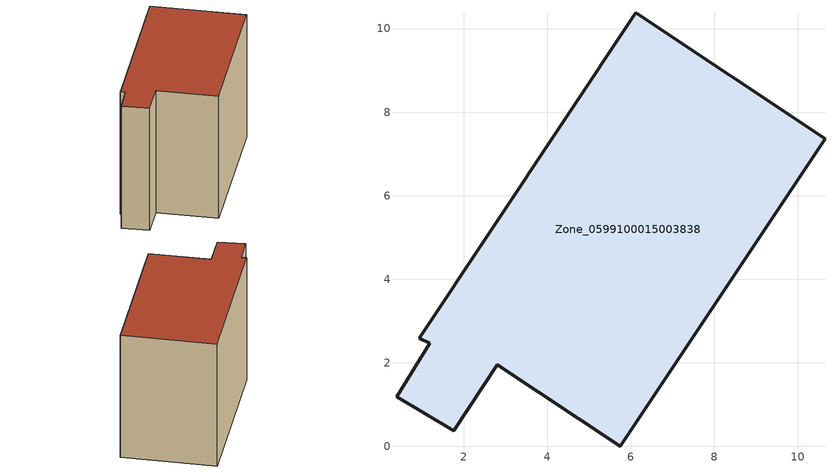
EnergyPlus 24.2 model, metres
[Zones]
Zone_0599100015003838
 floor ground (C_G): 1.77,0.38 0.39,1.19 1.19,2.46 0.94,2.59 6.11,10.38 10.65,7.37 5.75,0 2.81,1.95 z0.9
 wall outside (C_F): 2.81,1.95 5.75,0 10.65,7.37 6.11,10.38 0.94,2.59 1.19,2.46 0.39,1.19 1.77,0.38 2.81,1.95 z0.9:8.78
 roof outside (C_R): 1.77,0.38 2.81,1.95 5.75,0 10.65,7.37 6.11,10.38 0.94,2.59 1.19,2.46 0.39,1.19 z8.78
[BUILDING]
Pand.0599100015003838: North Axis=0; Terrain=City; Loads Convergence Tolerance Value=0.04; Temperature Convergence Tolerance Value=0.4; Solar Distribution=FullExterior; Maximum Number of Warmup Days=25; Minimum Number of Warmup Days=1
[Site:Location]
Rotterdam.The.Hague.AP_ZH_NLD Design_Conditions: Latitude=51.96; Longitude=4.45; Time Zone=1; Elevation=-4.5
[SITE:GROUNDTEMPERATURE:BUILDINGSURFACE]
18, 18, 18, 18, 18, 18, 18, 18, 18, 18, 18, 18
[MATERIAL] Thermal Absorptance=0.9; Solar Absorptance=0.7; Visible Absorptance=0.7
Name | Roughness | Thickness | Conductivity | Density | Specific Heat
G.TI.1965-1974 | MediumSmooth | 0.15 | 0.882353 | 540 | 1210
F.TI.1965-1974 | Rough | 0.3 | 0.697674 | 1920 | 840
R.TI.1965-1974 | MediumRough | 0.2 | 0.232558 | 1500 | 1000
[CONSTRUCTION]
C_G: G.TI.1965-1974
C_F: F.TI.1965-1974
C_R: R.TI.1965-1974
[ZONE]
Zone_0599100015003838: Type=1; Multiplier=1; Ceiling Height=Autocalculate; Volume=Autocalculate; Floor Area=autocalculate; Part of Total Floor Area=Yes
[ZONEINFILTRATION:DESIGNFLOWRATE]
Infil_Zone_0599100015003838: Zone or ZoneList or Space or SpaceList=Zone_0599100015003838; Schedule=AlwaysOn; Design Flow Rate Calculation Method=Flow/Area; Flow Rate per Floor Area=0.003; Constant Term Coefficient=1; Temperature Term Coefficient=0; Velocity Term Coefficient=0; Velocity Squared Term Coefficient=0
[HVACTEMPLATE:ZONE:IDEALLOADSAIRSYSTEM]
Zone_0599100015003838: Maximum Heating Supply Air Temperature=50; Minimum Cooling Supply Air Temperature=13; Maximum Heating Supply Air Humidity Ratio=0.0156; Minimum Cooling Supply Air Humidity Ratio=0.0077; Heating Limit=NoLimit; Cooling Limit=NoLimit; Dehumidification Control Type=ConstantSensibleHeatRatio; Cooling Sensible Heat Ratio=0.7; Dehumidification Setpoint=60; Humidification Control Type=None; Humidification Setpoint=30; Outdoor Air Method=None; Outdoor Air Flow Rate per Person=0.00944; Outdoor Air Flow Rate per Zone Floor Area=0; Outdoor Air Flow Rate per Zone=0; Demand Controlled Ventilation Type=None; Outdoor Air Economizer Type=NoEconomizer; Heat Recovery Type=None; Sensible Heat Recovery Effectiveness=0.7; Latent Heat Recovery Effectiveness=0.65
[ZONECONTROL:THERMOSTAT]
ThermostatControl_Zone_0599100015003838: Zone or ZoneList=Zone_0599100015003838; Control Type Schedule=DualSetpointControlType; Control 1=Thermostat_Zone_0599100015003838; Temperature Difference Between Cutout And Setpoint=0
[THERMOSTATSETPOINT:DUALSETPOINT]
Thermostat_Zone_0599100015003838: Heating Setpoint Temperature Schedule=HeatingSetpoint_Zone_0599100015003838; Cooling Setpoint Temperature Schedule=CoolingSetpoint_Zone_0599100015003838
[SCHEDULE:COMPACT]
HeatingSetpoint_Zone_0599100015003838: Through: 12/31, For: AllDays, Until: 24:00, 21
CoolingSetpoint_Zone_0599100015003838: Through: 12/31, For: AllDays, Until: 24:00, 24
DualSetpointControlType: Through: 12/31, For: AllDays, Until: 24:00, 4
AlwaysOn: Through: 12/31, For: AllDays, Until: 24:00, 1
